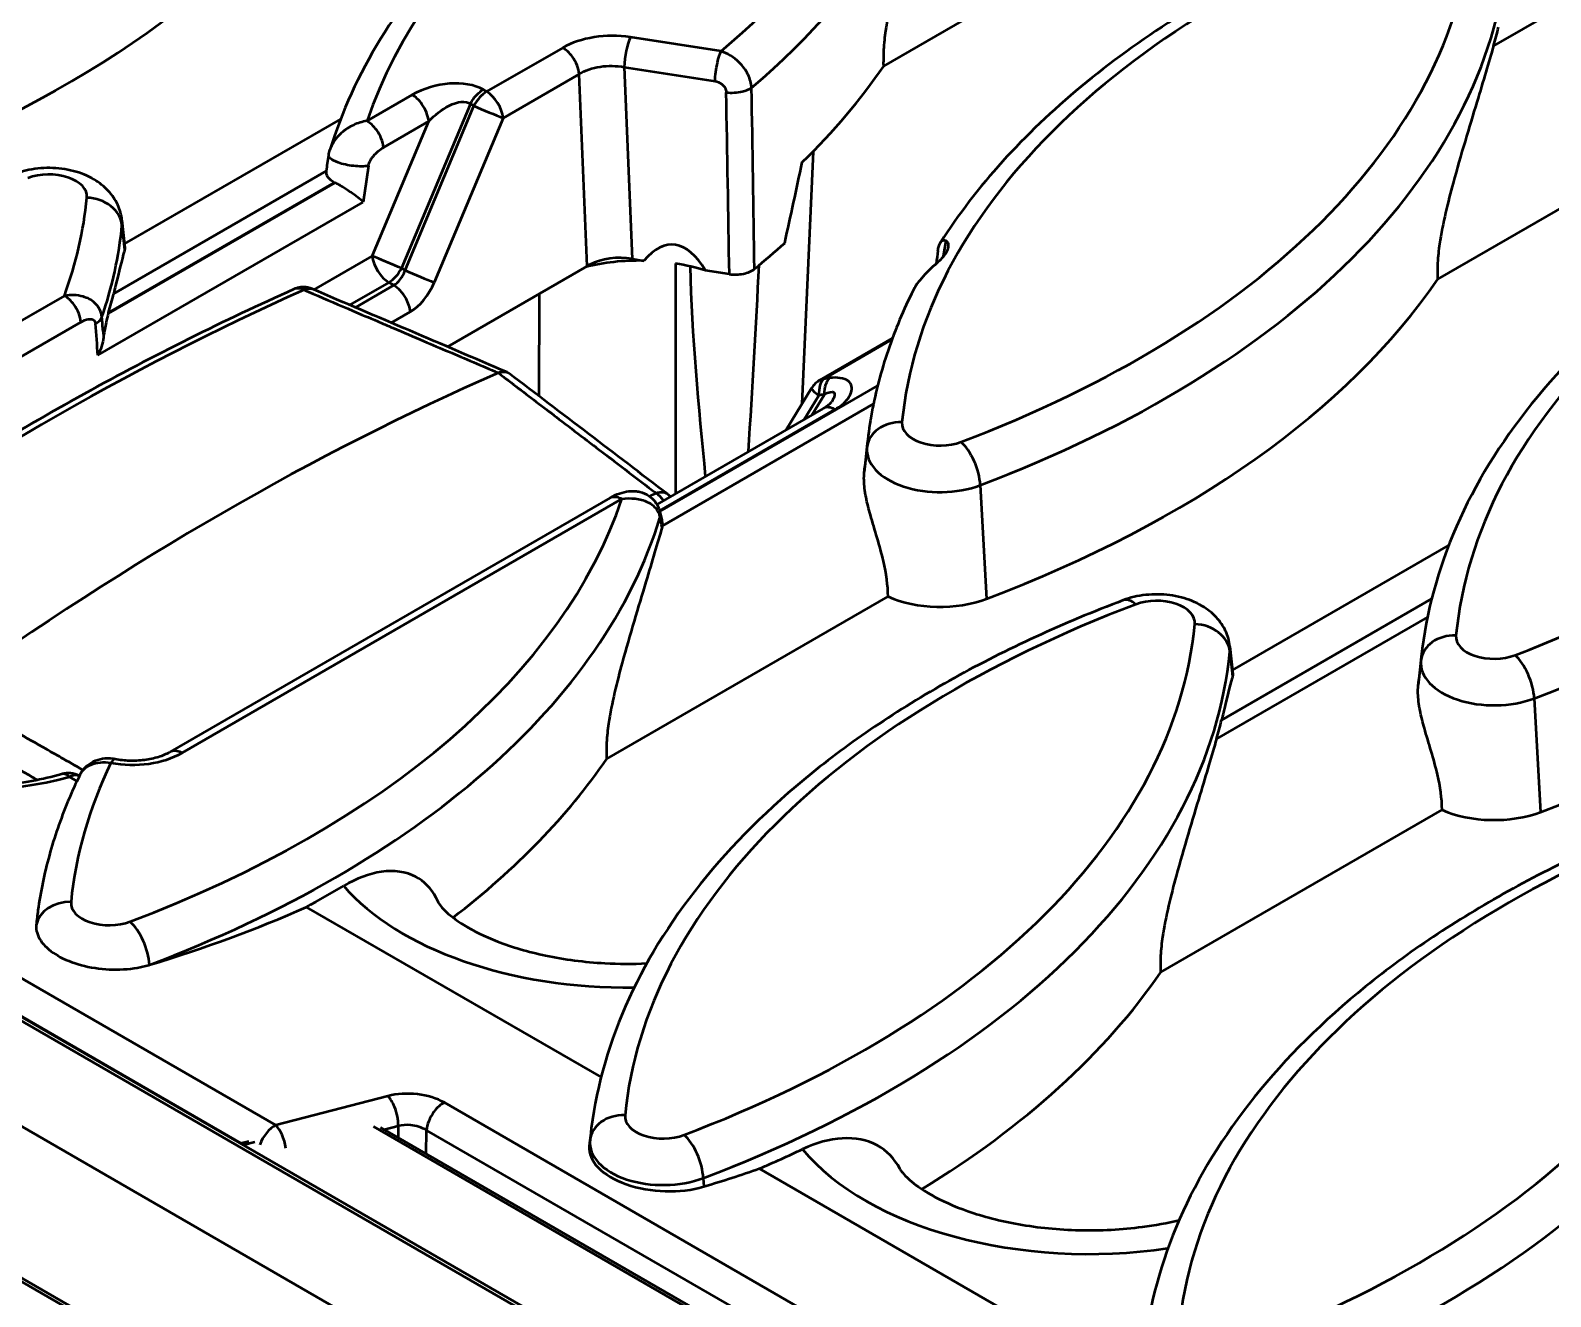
# Model space of a CAD drawing. Header units: millimetres. Extents: x 0 to 2219, y -32 to 1188.
# Drawn here: x 169.07 to 194.95, y 212.36 to 233.91 of the extents above; entities that cross this region are included whole.
import ezdxf

# ---------------------------------------------------------------- set-up
doc = ezdxf.new("R2010")
doc.units = ezdxf.units.MM
doc.header["$LTSCALE"] = 2
doc.layers.add('Sichtbar (ISO)', color=7, linetype='Continuous', lineweight=50)
doc.layers.add('Sichtbar schmal (ISO)', color=7, linetype='Continuous', lineweight=50)

msp = doc.modelspace()

# ---------------------------------------------------------------- linework, layer by layer
at = {"layer": 'Sichtbar (ISO)'}
for p, q in [((193.2583, 203.0704), (51.837, 284.72)), ((50.1813, 283.812), (191.6027, 202.1623)), ((183.5973, 233.3043), (188.386, 236.0691)), ((183.5973, 233.3043), (183.5928, 233.3782)), ((170.6759, 230.279), (174.355, 232.4031)), ((193.0254, 229.6755), (197.8141, 232.4403)), ((174.3649, 232.1633), (174.3649, 232.1634)), ((174.1726, 231.8774), (174.1726, 231.8774)), ((182.3948, 231.8519), (182.206, 227.5541)), ((170.6326, 230.6821), (170.683, 230.213)), ((179.3162, 230.0235), (179.5118, 229.9914)), ((178.5494, 229.9), (176.1717, 228.5273)), ((180.9699, 229.7629), (180.5664, 229.8253)), ((183.7438, 228.6707), (182.5111, 227.959)), ((181.9342, 227.111), (182.3701, 227.8217)), ((182.5691, 227.4776), (179.7369, 225.8424)), ((183.3182, 226.8804), (183.2764, 226.4914)), ((178.9409, 225.9559), (171.4547, 221.6337)), ((179.7866, 225.716), (179.7866, 225.716)), ((189.5321, 223.0212), (193.2112, 225.1454)), ((178.8832, 221.5105), (183.672, 224.2753)), ((189.4888, 223.4243), (189.5392, 222.9552)), ((192.7462, 223.2515), (192.7045, 222.8626)), ((188.3113, 217.8816), (193.1001, 220.6464)), ((173.768, 218.9911), (178.7856, 216.0942)), ((172.6477, 214.9699), (172.7943, 215.0063)), ((183.5208, 210.3389), (175.034, 215.2388)), ((178.6041, 215.0866), (178.5927, 214.9804)), ((181.4797, 214.5388), (191.8225, 208.5673))]:
    msp.add_line(p, q, dxfattribs=at)
for centre, start, end in [((182.7111, 227.6126), 120, 148.47743), ((169.716, 220.8698), 61.42601, 105.65223)]:
    msp.add_arc(centre, 0.4, start, end, dxfattribs=at)
for centre, major_axis, ratio, start_param, end_param in [((155.4905, 241.1959), (20.085, 0), 0.5773503, 5.2921002, 5.9067594), ((174.3467, 235.5712), (19.91, 0), 0.5773503, 6.1148977, 6.1429316), ((181.1033, 233.49), (2.4609, -0.5484), 0.7484418, 0.1926366, 0.2312012), ((164.9186, 237.567), (20.085, 0), 0.5773503, 5.7493531, 5.9067594), ((162.6328, 224.6053), (13.9166, 39.4161), 0.4060655, 4.9981074, 5.0330632), ((174.5471, 231.4752), (-0.4344, 0.0376), 0.5801579, 6.2507653, 6.2564533), ((174.4273, 231.4245), (-0.3167, 0.0704), 0.4847364, 1.0589612, 1.1149533), ((179.4233, 216.8081), (0.5869, 13.4575), 0.1731356, 6.0341036, 6.493111), ((164.9186, 236.5872), (-20.19, 0), 0.5773503, 2.5256048, 2.5711577), ((179.1153, 229.5476), (0.8006, -0.0058), 0.6152836, 1.3216185, 2.2764351), ((191.5243, 252.09), (-16.1566, -115.2159), 0.0340988, 4.9086632, 4.9106218), ((179.4335, 228.5363), (-2.4, 0.0021), 0.6066201, 4.6803099, 5.1033447), ((179.1144, 229.5682), (-0.8005, 0.0035), 0.5823326, 5.4147559, 5.4985406), ((179.4336, 228.603), (-2.4, 0.0001), 0.5777312, 4.2208112, 4.4507906), ((-1703.877, -4312.4861), (1751.4536, 4593.0007), 0.842549, 6.2494276, 6.2502989), ((174.3467, 233.9382), (20.085, 0), 0.5773503, 5.2921002, 5.9067594), ((150.7764, 231.0351), (19.91, 0), 0.5773503, 6.1148977, 6.1429316), ((170.0255, 227.8485), (-0.6181, -2.0831), 0.0029747, 2.2104547, 2.2220557), ((172.3367, 180.7481), (-27.525, -47.6747), 0.5773503, 3.8059083, 4.0480637), ((-2360.6373, -3929.6034), (1825.2454, 4562.3091), 0.7818534, 6.0693751, 6.0702472), ((182.7691, 227.1312), (-0.2, 0.3464), 0.5773503, 6.2774515, 6.2831853), ((183.7747, 230.3093), (20.085, 0), 0.5773503, 5.2921002, 5.9067594), ((179.3973, 225.4737), (0.4345, 0.0373), 0.5716722, 6.063941, 6.1571477), ((184.5573, 224.9346), (-1.445, 0), 0.5773503, 0.9113221, 2.1505075), ((169.6326, 223.7773), (19.91, 0), 0.5773503, 6.1148977, 6.1429316), ((160.2045, 225.7732), (20.085, 0), 0.5773503, 5.6392198, 5.9067594), ((193.9854, 221.3057), (-1.445, 0), 0.5773503, 0.9113221, 2.1505075), ((160.2045, 227.4062), (-19.91, 0), 0.5773503, 2.3202514, 2.3649925), ((160.297, 227.4077), (-19.905, 1.2053), 0.5326124, 2.1763108, 2.3459169), ((170.421, 218.595), (1.2491, -0.0756), 0.5326124, 5.3060877, 5.3179035), ((169.6326, 222.1443), (20.085, 0), 0.5773503, 5.5271259, 5.9067594), ((179.8491, 214.8299), (1.2637, -0.0765), 0.5326124, 3.1225949, 5.3179035), ((198.5468, 213.5078), (19.9761, -1.2096), 0.5326124, 3.1168293, 3.1225949), ((169.6326, 223.7773), (-19.91, 0), 0.5773503, 2.208105, 2.254972), ((169.7252, 223.6427), (-19.9196, 1.2061), 0.5326124, 2.1763108, 2.2338406), ((179.0607, 218.5155), (20.085, 0), 0.5773503, 5.4166138, 5.9067594)]:
    msp.add_ellipse(centre, major_axis=major_axis, ratio=ratio, start_param=start_param, end_param=end_param, dxfattribs=at)
for points, knots in [([(182.9609, 239.6351), (182.0614, 239.2951), (181.208, 238.9118), (179.6151, 238.0673), (178.8756, 237.6061), (177.5298, 236.6149), (176.9235, 236.085), (175.8614, 234.9673), (175.4056, 234.3793), (174.6605, 233.158), (174.3714, 232.5246), (174.1726, 231.8774)], [2.93590568, 2.93590568, 2.93590568, 2.93590568, 3.09901472, 3.09901472, 3.26212377, 3.26212377, 3.42523281, 3.42523281, 3.58834185, 3.58834185, 3.7514509, 3.7514509, 3.7514509, 3.7514509]), ([(184.5473, 237.2747), (184.4678, 237.0054), (184.3714, 236.6801), (184.1352, 235.8942), (183.9902, 235.4222), (183.7761, 234.6339), (183.6789, 234.2483), (183.6134, 233.8013), (183.6006, 233.6888), (183.5911, 233.5102), (183.5905, 233.4416), (183.5928, 233.3782)], [-1.1741314, -1.1741314, -1.1741314, -1.1741314, -0.8282199, -0.8282199, -0.4165788, -0.4165788, -0.1554996, -0.1554996, -0.0777498, -0.0777498, -0.0266802, -0.0266802, -0.0266802, -0.0266802]), ([(192.389, 236.0062), (191.6853, 235.7402), (191.0099, 235.4478), (189.7258, 234.814), (189.1172, 234.4727), (187.9765, 233.7455), (187.4444, 233.3596), (186.4655, 232.548), (186.0187, 232.1223), (185.2185, 231.2363), (184.865, 230.776), (184.5621, 230.3015)], [2.93590568, 2.93590568, 2.93590568, 2.93590568, 3.06350357, 3.06350357, 3.19110146, 3.19110146, 3.31869935, 3.31869935, 3.44629723, 3.44629723, 3.57389512, 3.57389512, 3.57389512, 3.57389512]), ([(193.9754, 233.6458), (193.8959, 233.3765), (193.7995, 233.0512), (193.5632, 232.2653), (193.4182, 231.7933), (193.2042, 231.005), (193.107, 230.6194), (193.0415, 230.1724), (193.0287, 230.0599), (193.0176, 229.8527), (193.0186, 229.7574), (193.0254, 229.6755)], [-1.1741314, -1.1741314, -1.1741314, -1.1741314, -0.8282199, -0.8282199, -0.4165788, -0.4165788, -0.1554996, -0.1554996, -0.0777498, -0.0777498, -0.0059838, -0.0059838, -0.0059838, -0.0059838]), ([(201.8171, 232.3773), (200.7923, 231.9899), (199.8273, 231.5465), (198.049, 230.5597), (197.2356, 230.0165), (195.7884, 228.8446), (195.1545, 228.216), (194.0909, 226.8896), (193.6613, 226.1917), (193.0292, 224.7488), (192.827, 224.0036), (192.7462, 223.2515)], [2.93590568, 2.93590568, 2.93590568, 2.93590568, 3.12174204, 3.12174204, 3.30757839, 3.30757839, 3.49341475, 3.49341475, 3.67925111, 3.67925111, 3.86508746, 3.86508746, 3.86508746, 3.86508746]), ([(170.6326, 230.6821), (170.6227, 230.7749), (170.5966, 230.8641), (170.5186, 231.0327), (170.4645, 231.1096), (170.33, 231.2569), (170.2465, 231.3207), (170.0476, 231.439), (169.9296, 231.4851), (169.6762, 231.5517), (169.54, 231.5688), (169.2683, 231.5714), (169.1329, 231.5571), (168.9392, 231.511), (168.8785, 231.4927), (168.8188, 231.4701)], [0.8473015, 0.8473015, 0.8473015, 0.8473015, 1.0461813, 1.0461813, 1.2705319, 1.2705319, 1.5560441, 1.5560441, 1.9290652, 1.9290652, 2.3395873, 2.3395873, 2.7469542, 2.7469542, 2.9359057, 2.9359057, 2.9359057, 2.9359057]), ([(174.2424, 231.3252), (174.2193, 231.3373), (174.1988, 231.3512), (174.1642, 231.381), (174.15, 231.3969), (174.128, 231.4305), (174.1204, 231.4482), (174.112, 231.4838), (174.1111, 231.5018), (174.1134, 231.5196)], [-0.093172419, -0.093172419, -0.093172419, -0.093172419, -0.069741806, -0.069741806, -0.046689704, -0.046689704, -0.023222207, -0.023222207, -0.000000608, -0.000000608, -0.000000608, -0.000000608]), ([(174.74, 230.9884), (174.7397, 230.9887), (174.7393, 230.9891), (174.7132, 231.0144), (174.682, 231.0411), (174.6108, 231.097), (174.5701, 231.1267), (174.4772, 231.1908), (174.4298, 231.2215), (174.3651, 231.2602), (174.3432, 231.2727), (174.2995, 231.2965), (174.2778, 231.3077), (174.2572, 231.3177)], [-0.14273154, -0.14273154, -0.14273154, -0.14273154, -0.1422764, -0.1422764, -0.11013027, -0.11013027, -0.07705636, -0.07705636, -0.0392693, -0.0392693, -0.02003724, -0.02003724, -0.000015, -0.000015, -0.000015, -0.000015]), ([(184.6606, 230.328), (184.6675, 230.3241), (184.6735, 230.3187), (184.6911, 230.2953), (184.6973, 230.2713), (184.6949, 230.2158), (184.6865, 230.1847), (184.6688, 230.1478), (184.6665, 230.1432), (184.6629, 230.1366), (184.6618, 230.1345), (184.6597, 230.1308), (184.6588, 230.1293), (184.6571, 230.1262), (184.6562, 230.1248), (184.6542, 230.1213), (184.6529, 230.1193), (184.6486, 230.1121), (184.6453, 230.107), (184.608, 230.0518), (184.5604, 230.0026), (184.4907, 229.9397), (184.4754, 229.9263), (184.4599, 229.9129)], [-0.38455835, -0.38455835, -0.38455835, -0.38455835, -0.36670988, -0.36670988, -0.32306608, -0.32306608, -0.28017003, -0.28017003, -0.27418711, -0.27418711, -0.27149793, -0.27149793, -0.26950268, -0.26950268, -0.26765414, -0.26765414, -0.26513605, -0.26513605, -0.25884687, -0.25884687, -0.1977982, -0.1977982, -0.18122319, -0.18122319, -0.18122319, -0.18122319]), ([(184.5202, 230.1613), (184.522, 230.1742), (184.524, 230.1866), (184.5305, 230.2209), (184.5371, 230.2455), (184.5591, 230.305), (184.5823, 230.3303), (184.6207, 230.3431), (184.6408, 230.3385), (184.6606, 230.328)], [0.01242408, 0.01242408, 0.01242408, 0.01242408, 0.0229879, 0.0229879, 0.04615819, 0.04615819, 0.1028572, 0.1028572, 0.15083813, 0.15083813, 0.15083813, 0.15083813]), ([(170.6782, 230.174), (170.6758, 230.1659), (170.6733, 230.1576), (170.6319, 230.0121), (170.5815, 229.8001), (170.5141, 229.5231), (170.5027, 229.4765), (170.4909, 229.4281)], [0.70958265, 0.70958265, 0.70958265, 0.70958265, 0.73010989, 0.73010989, 1.0546565, 1.0546565, 1.11670002, 1.11670002, 1.11670002, 1.11670002]), ([(180.9699, 229.7629), (181.0088, 229.7569), (181.0494, 229.7544), (181.13, 229.7564), (181.17, 229.7609), (181.2458, 229.7768), (181.2816, 229.7881), (181.3458, 229.8164), (181.3743, 229.8334), (181.3977, 229.8524)], [0, 0, 0, 0, 0.03026123, 0.03026123, 0.06049622, 0.06049622, 0.09075025, 0.09075025, 0.12108602, 0.12108602, 0.12108602, 0.12108602]), ([(184.4599, 229.9129), (184.3768, 229.8411), (184.2815, 229.7479), (184.1827, 229.6232), (184.1528, 229.5812), (184.1212, 229.5288), (184.1112, 229.5108), (184.1023, 229.493)], [1.37154015, 1.37154015, 1.37154015, 1.37154015, 1.45905871, 1.45905871, 1.49123561, 1.49123561, 1.50539754, 1.50539754, 1.50539754, 1.50539754]), ([(173.5598, 229.507), (172.9656, 229.2421), (172.3699, 228.9605), (171.1771, 228.3648), (170.5799, 228.0505), (169.3853, 227.39), (168.7879, 227.0437), (167.594, 226.3199), (166.9976, 225.9423), (165.8155, 225.1624), (165.2298, 224.7605), (164.6458, 224.3442)], [1.4572612, 1.4572612, 1.4572612, 1.4572612, 1.50345979, 1.50345979, 1.54965838, 1.54965838, 1.59585697, 1.59585697, 1.64205556, 1.64205556, 1.6875878, 1.6875878, 1.6875878, 1.6875878]), ([(173.8714, 229.5099), (173.8467, 229.5204), (173.8213, 229.5282), (173.7719, 229.5382), (173.7479, 229.5406), (173.7025, 229.5413), (173.6811, 229.5396), (173.6412, 229.5336), (173.6229, 229.5293), (173.5892, 229.5191), (173.5739, 229.5132), (173.5598, 229.507)], [0.0077111038, 0.0077111038, 0.0077111038, 0.0077111038, 0.0083111588, 0.0083111588, 0.0089112137, 0.0089112137, 0.0095112687, 0.0095112687, 0.0101113237, 0.0101113237, 0.0107113787, 0.0107113787, 0.0107113787, 0.0107113787]), ([(184.1021, 229.493), (184.0176, 229.3244), (183.9393, 229.1544), (183.7955, 228.8118), (183.7299, 228.6393), (183.6119, 228.292), (183.5594, 228.1174), (183.4676, 227.7663), (183.4283, 227.5899), (183.3631, 227.236), (183.3373, 227.0584), (183.3182, 226.8804)], [3.6452203, 3.6452203, 3.6452203, 3.6452203, 3.68919373, 3.68919373, 3.73316716, 3.73316716, 3.7771406, 3.7771406, 3.82111403, 3.82111403, 3.86508746, 3.86508746, 3.86508746, 3.86508746]), ([(170.3995, 229.0904), (170.3868, 229.0473), (170.3736, 228.9962), (170.3457, 228.8681), (170.3313, 228.7881), (170.32, 228.6977), (170.3192, 228.6914), (170.3185, 228.685)], [0.22233415, 0.22233415, 0.22233415, 0.22233415, 0.27696814, 0.27696814, 0.34524575, 0.34524575, 0.35028519, 0.35028519, 0.35028519, 0.35028519]), ([(170.3185, 228.685), (170.3126, 228.634), (170.3007, 228.582), (170.2686, 228.4807), (170.2482, 228.4305), (170.2242, 228.3818), (170.224, 228.3813), (170.2237, 228.3809)], [-0.08127597, -0.08127597, -0.08127597, -0.08127597, -0.040466491, -0.040466491, 0, 0, 0.000365583, 0.000365583, 0.000365583, 0.000365583]), ([(177.0385, 228.0817), (177.0753, 228.0978), (177.1109, 228.105), (177.1719, 228.1006), (177.1974, 228.0913), (177.2189, 228.075)], [0, 0, 0, 0, 0.039333136, 0.039333136, 0.074152386, 0.074152386, 0.074152386, 0.074152386]), ([(182.5764, 227.4815), (182.6242, 227.5096), (182.6626, 227.539), (182.6933, 227.5688), (182.6995, 227.5755), (182.7083, 227.5861), (182.7106, 227.5897), (182.7109, 227.5901)], [0.00247157, 0.00247157, 0.00247157, 0.00247157, 0.06277527, 0.06277527, 0.0827038, 0.0827038, 0.10333016, 0.10333016, 0.10333016, 0.10333016]), ([(183.672, 224.2753), (183.6687, 224.4634), (183.6411, 224.6676), (183.5327, 225.1394), (183.4417, 225.41), (183.343, 225.7601), (183.316, 225.8643), (183.2762, 226.0668), (183.264, 226.1653), (183.2602, 226.2999), (183.2618, 226.3473), (183.2662, 226.3938)], [0.04336489, 0.04336489, 0.04336489, 0.04336489, 0.19996601, 0.19996601, 0.39993202, 0.39993202, 0.47560066, 0.47560066, 0.55126929, 0.55126929, 0.59299387, 0.59299387, 0.59299387, 0.59299387]), ([(183.2662, 226.3938), (183.2686, 226.4175), (183.2711, 226.4411), (183.2745, 226.4735), (183.2754, 226.4825), (183.2764, 226.4914)], [0.709582647, 0.709582647, 0.709582647, 0.709582647, 0.73010989, 0.73010989, 0.738013886, 0.738013886, 0.738013886, 0.738013886]), ([(178.9439, 225.9576), (178.995, 225.9869), (179.0478, 226.0115), (179.1517, 226.0483), (179.2055, 226.0617), (179.2963, 226.0715), (179.3341, 226.0724), (179.3969, 226.0668), (179.4215, 226.0628), (179.4992, 226.0443), (179.5529, 226.0212), (179.6367, 225.9642), (179.6709, 225.9329), (179.7301, 225.8588), (179.7546, 225.8148), (179.7774, 225.7514), (179.7825, 225.7338), (179.7866, 225.716)], [0.00092036, 0.00092036, 0.00092036, 0.00092036, 0.04941436, 0.04941436, 0.09426446, 0.09426446, 0.12464877, 0.12464877, 0.14443877, 0.14443877, 0.18758969, 0.18758969, 0.22230751, 0.22230751, 0.25974896, 0.25974896, 0.27360378, 0.27360378, 0.27360378, 0.27360378]), ([(179.826, 225.4561), (179.7479, 225.1917), (179.6541, 224.8754), (179.4211, 224.1004), (179.2761, 223.6284), (179.0621, 222.84), (178.9649, 222.4544), (178.8994, 222.0075), (178.8866, 221.8949), (178.8755, 221.6877), (178.8764, 221.5924), (178.8832, 221.5105)], [-1.1636059, -1.1636059, -1.1636059, -1.1636059, -0.8282199, -0.8282199, -0.4165788, -0.4165788, -0.1554996, -0.1554996, -0.0777498, -0.0777498, -0.0059838, -0.0059838, -0.0059838, -0.0059838]), ([(189.4888, 223.4243), (189.4788, 223.5172), (189.4527, 223.6064), (189.3748, 223.775), (189.3207, 223.8519), (189.1862, 223.9992), (189.1027, 224.063), (188.9037, 224.1813), (188.7857, 224.2273), (188.5324, 224.2939), (188.3962, 224.3111), (188.1245, 224.3137), (187.9891, 224.2993), (187.7954, 224.2533), (187.7347, 224.235), (187.6749, 224.2124)], [0.8473015, 0.8473015, 0.8473015, 0.8473015, 1.0461813, 1.0461813, 1.2705319, 1.2705319, 1.5560441, 1.5560441, 1.9290652, 1.9290652, 2.3395873, 2.3395873, 2.7469542, 2.7469542, 2.9359057, 2.9359057, 2.9359057, 2.9359057]), ([(187.6749, 224.2124), (186.6501, 223.825), (185.6852, 223.3815), (183.9069, 222.3948), (183.0935, 221.8515), (181.6463, 220.6797), (181.0124, 220.051), (179.9488, 218.7246), (179.5192, 218.0267), (178.887, 216.5838), (178.6849, 215.8386), (178.6041, 215.0866)], [2.93590568, 2.93590568, 2.93590568, 2.93590568, 3.12174204, 3.12174204, 3.30757839, 3.30757839, 3.49341475, 3.49341475, 3.67925111, 3.67925111, 3.86508746, 3.86508746, 3.86508746, 3.86508746]), ([(189.5343, 222.9162), (189.5319, 222.9082), (189.5295, 222.8998), (189.4881, 222.7544), (189.4377, 222.5424), (189.3703, 222.2653), (189.3589, 222.2188), (189.3471, 222.1704)], [0.70958265, 0.70958265, 0.70958265, 0.70958265, 0.73010989, 0.73010989, 1.0546565, 1.0546565, 1.11670002, 1.11670002, 1.11670002, 1.11670002]), ([(193.1001, 220.6464), (193.0967, 220.8345), (193.0692, 221.0387), (192.9608, 221.5105), (192.8698, 221.7811), (192.7711, 222.1312), (192.7441, 222.2354), (192.7043, 222.438), (192.6921, 222.5364), (192.6883, 222.671), (192.6899, 222.7184), (192.6943, 222.7649)], [0.04336489, 0.04336489, 0.04336489, 0.04336489, 0.19996601, 0.19996601, 0.39993202, 0.39993202, 0.47560066, 0.47560066, 0.55126929, 0.55126929, 0.59299387, 0.59299387, 0.59299387, 0.59299387]), ([(192.6943, 222.7649), (192.6967, 222.7887), (192.6992, 222.8122), (192.7026, 222.8446), (192.7035, 222.8536), (192.7045, 222.8626)], [0.709582647, 0.709582647, 0.709582647, 0.709582647, 0.73010989, 0.73010989, 0.738013886, 0.738013886, 0.738013886, 0.738013886]), ([(164.2121, 222.5906), (164.2874, 222.4213), (164.4302, 222.2336), (164.826, 221.8913), (165.0741, 221.732), (165.6376, 221.4632), (165.9559, 221.3484), (166.6455, 221.1681), (167.0284, 221.1036), (167.7924, 221.04), (168.1835, 221.0392), (168.9262, 221.101), (169.2868, 221.165), (169.6087, 221.2551)], [0, 0, 0, 0, 0.3074824, 0.3074824, 0.5911775, 0.5911775, 0.8653002, 0.8653002, 1.1532303, 1.1532303, 1.4406661, 1.4406661, 1.7286621, 1.7286621, 1.7286621, 1.7286621]), ([(189.2613, 221.852), (189.1818, 221.5827), (189.0855, 221.2574), (188.8492, 220.4715), (188.7042, 219.9995), (188.4902, 219.2112), (188.393, 218.8256), (188.3274, 218.3786), (188.3147, 218.2661), (188.3036, 218.0588), (188.3045, 217.9635), (188.3113, 217.8816)], [-1.1741314, -1.1741314, -1.1741314, -1.1741314, -0.8282199, -0.8282199, -0.4165788, -0.4165788, -0.1554996, -0.1554996, -0.0777498, -0.0777498, -0.0059838, -0.0059838, -0.0059838, -0.0059838]), ([(169.9337, 221.2714), (169.9547, 221.3075), (169.9805, 221.3412), (170.0481, 221.4091), (170.0931, 221.4415), (170.1918, 221.4913), (170.2469, 221.5084), (170.3614, 221.526), (170.4222, 221.5258), (170.4943, 221.5162), (170.507, 221.5141), (170.519, 221.5119)], [0.00900111, 0.00900111, 0.00900111, 0.00900111, 0.04105696, 0.04105696, 0.08263051, 0.08263051, 0.12585419, 0.12585419, 0.17156913, 0.17156913, 0.18106108, 0.18106108, 0.18106108, 0.18106108]), ([(170.519, 221.5119), (170.5957, 221.4974), (170.6781, 221.4887), (170.8454, 221.4835), (170.9324, 221.4874), (171.1006, 221.5084), (171.1836, 221.5263), (171.3275, 221.5712), (171.3914, 221.5984), (171.4471, 221.6291), (171.4516, 221.6316), (171.4559, 221.6341)], [0, 0, 0, 0, 0.06170895, 0.06170895, 0.12569307, 0.12569307, 0.19186612, 0.19186612, 0.25499355, 0.25499355, 0.26058676, 0.26058676, 0.26058676, 0.26058676]), ([(169.9175, 221.2421), (169.8447, 221.0928), (169.7768, 220.9423), (169.6509, 220.6394), (169.593, 220.487), (169.4872, 220.1805), (169.4394, 220.0265), (169.3541, 219.7169), (169.3166, 219.5614), (169.2521, 219.2494), (169.225, 219.0929), (169.2032, 218.936)], [3.65268332, 3.65268332, 3.65268332, 3.65268332, 3.69152751, 3.69152751, 3.7303717, 3.7303717, 3.76921589, 3.76921589, 3.80806008, 3.80806008, 3.84690427, 3.84690427, 3.84690427, 3.84690427]), ([(197.103, 220.5835), (196.0782, 220.1961), (195.1133, 219.7526), (193.335, 218.7659), (192.5216, 218.2227), (191.0744, 217.0508), (190.4404, 216.4221), (189.3769, 215.0958), (188.9473, 214.3979), (188.3151, 212.9549), (188.1129, 212.2098), (188.0322, 211.4577)], [2.93590568, 2.93590568, 2.93590568, 2.93590568, 3.12174204, 3.12174204, 3.30757839, 3.30757839, 3.49341475, 3.49341475, 3.67925111, 3.67925111, 3.86508746, 3.86508746, 3.86508746, 3.86508746]), ([(176.0237, 219.0574), (176.0109, 219.0886), (175.9971, 219.1185), (175.896, 219.3123), (175.7761, 219.43), (175.4661, 219.5936), (175.2649, 219.6209), (174.8439, 219.5598), (174.6267, 219.4793), (174.4063, 219.3498)], [-1.61992431, -1.61992431, -1.61992431, -1.61992431, -1.58355425, -1.58355425, -1.37393861, -1.37393861, -1.12094904, -1.12094904, -0.88566266, -0.88566266, -0.88566266, -0.88566266]), ([(176.0232, 219.0583), (176.0232, 219.0583), (176.0479, 219.0098), (176.197, 218.8629), (176.3062, 218.7741), (176.6075, 218.5886), (176.8003, 218.4918), (177.2662, 218.3113), (177.5435, 218.2288), (178.1603, 218.0992), (178.5024, 218.0542), (179.0878, 218.0226), (179.3275, 218.0217), (179.5644, 218.0327)], [4.1990628, 4.1990628, 4.1990628, 4.1990628, 4.4571108, 4.4571108, 4.6800876, 4.6800876, 4.9066741, 4.9066741, 5.1486497, 5.1486497, 5.404459, 5.404459, 5.5778861, 5.5778861, 5.5778861, 5.5778861]), ([(169.1744, 218.6831), (169.1734, 218.6707), (169.1728, 218.6584), (169.1743, 218.5646), (169.2114, 218.4669), (169.33, 218.3111), (169.4323, 218.2254), (169.6486, 218.1005), (169.8008, 218.0392), (170.083, 217.9637), (170.2629, 217.9361), (170.5695, 217.9215), (170.7505, 217.932), (170.9564, 217.9677), (171.0223, 217.9833), (171.0864, 218.0012)], [0.67723232, 0.67723232, 0.67723232, 0.67723232, 0.69410003, 0.69410003, 0.80903074, 0.80903074, 0.9237132, 0.9237132, 1.03839565, 1.03839565, 1.15332636, 1.15332636, 1.26867748, 1.26867748, 1.32035344, 1.32035344, 1.32035344, 1.32035344]), ([(183.8802, 214.5217), (183.8774, 214.5272), (183.8745, 214.5327), (183.7779, 214.7135), (183.6471, 214.845), (183.3161, 215.0267), (183.1116, 215.067), (182.6755, 215.0403), (182.4474, 214.9781), (182.2164, 214.8694)], [-1.55262902, -1.55262902, -1.55262902, -1.55262902, -1.54604147, -1.54604147, -1.33393879, -1.33393879, -1.10053364, -1.10053364, -0.87718803, -0.87718803, -0.87718803, -0.87718803]), ([(183.8802, 214.5217), (183.8834, 214.5154), (183.9223, 214.4479), (184.1186, 214.2738), (184.2443, 214.1818), (184.5782, 213.994), (184.7888, 213.8982), (185.2881, 213.7242), (185.5811, 213.6476), (186.2228, 213.5339), (186.5736, 213.499), (187.2888, 213.4825), (187.6532, 213.5021), (188.2168, 213.5761), (188.4263, 213.6144), (188.6245, 213.6612)], [4.2149756, 4.2149756, 4.2149756, 4.2149756, 4.5040343, 4.5040343, 4.7254094, 4.7254094, 4.9548259, 4.9548259, 5.1999936, 5.1999936, 5.4579027, 5.4579027, 5.7213454, 5.7213454, 5.8853839, 5.8853839, 5.8853839, 5.8853839])]:
    msp.add_open_spline(points, degree=3, knots=knots, dxfattribs=at)
for points in [[(174.1517, 231.7853), (174.1563, 231.8164), (174.1633, 231.8472), (174.1726, 231.8774)], [(174.1136, 231.521), (174.1263, 231.6091), (174.139, 231.6972), (174.1517, 231.7853)], [(170.683, 230.213), (170.6841, 230.2024), (170.6825, 230.1891), (170.6782, 230.174)], [(182.7117, 227.5915), (182.7114, 227.591), (182.7111, 227.5906), (182.7109, 227.5901)], [(178.9409, 225.9558), (178.9409, 225.9559), (178.941, 225.9559), (178.941, 225.9559)], [(179.9221, 226.0161), (179.9385, 226.0036), (179.9537, 225.9899), (179.9674, 225.9755)], [(179.7866, 225.716), (179.8007, 225.6546), (179.8147, 225.593), (179.8286, 225.5314)], [(179.8286, 225.5314), (179.8325, 225.5142), (179.8333, 225.4968), (179.831, 225.4795)], [(189.5392, 222.9552), (189.5403, 222.9446), (189.5386, 222.9314), (189.5343, 222.9162)], [(169.2034, 218.936), (169.1918, 218.852), (169.1821, 218.7677), (169.1744, 218.6831)]]:
    msp.add_open_spline(points, degree=3, dxfattribs=at)
at = {"layer": 'Sichtbar schmal (ISO)'}
for p, q in [((51.737, 284.7101), (193.1583, 203.0605)), ((49.6156, 281.4993), (191.037, 199.8496)), ((191.0443, 199.9054), (49.6229, 281.5551)), ((129.5068, 239.8855), (172.6576, 214.9724)), ((197.5651, 235.7184), (193.9754, 233.6458)), ((180.8289, 233.5558), (179.2852, 233.7946)), ((178.1347, 233.6166), (176.8393, 232.8687)), ((177.12, 232.4198), (178.4155, 233.1677)), ((178.5494, 229.9), (178.4155, 233.1677)), ((179.1825, 233.2864), (180.7261, 233.0476)), ((179.1825, 233.2864), (179.3162, 230.0235)), ((176.8393, 232.8687), (176.779, 232.9035)), ((175.5731, 232.8138), (174.8035, 232.3695)), ((176.5624, 232.6617), (175.3902, 229.8634)), ((175.4504, 229.8286), (176.6226, 232.6269)), ((176.5624, 232.6617), (176.6226, 232.6269)), ((174.8928, 230.0705), (175.8539, 232.3649)), ((175.0842, 231.9206), (175.8539, 232.3649)), ((177.12, 232.4198), (175.9478, 229.6215)), ((174.2572, 231.3177), (170.3995, 229.0904)), ((174.2424, 231.3252), (170.4051, 229.1097)), ((170.4909, 229.4281), (174.1134, 231.5196)), ((170.2237, 228.3809), (174.74, 230.9884)), ((170.633, 230.5971), (170.6782, 230.174)), ((184.6156, 230.0664), (184.6606, 230.328)), ((173.9004, 229.4975), (174.8928, 230.0705)), ((175.3902, 229.8634), (175.4504, 229.8286)), ((180.0543, 229.9423), (180.0509, 226.0237)), ((175.1735, 229.6216), (174.5088, 229.2378)), ((174.6066, 229.1961), (175.2586, 229.5725)), ((175.2586, 229.5725), (175.1735, 229.6216)), ((169.6537, 229.3962), (163.9145, 226.0827)), ((177.7354, 227.6819), (177.7369, 229.431)), ((175.5393, 229.1236), (175.2148, 228.9363)), ((164.1953, 225.6338), (169.9344, 228.9473)), ((170.3104, 228.7888), (170.3185, 228.685)), ((182.5741, 227.9774), (183.7354, 228.6479)), ((179.7852, 225.722), (183.4933, 227.8629)), ((182.4944, 227.6974), (182.2447, 227.2903)), ((182.371, 227.3632), (182.5867, 227.7148)), ((179.7816, 225.7358), (182.7666, 227.4592)), ((183.423, 227.5534), (179.831, 225.4795)), ((183.3114, 226.814), (183.2662, 226.3938)), ((185.2409, 226.1708), (185.3488, 224.2367)), ((171.6547, 221.6139), (179.1409, 225.9361)), ((189.3471, 222.1704), (192.9214, 224.234)), ((192.8511, 223.9245), (189.2613, 221.852)), ((189.4892, 223.3394), (189.5343, 222.9162)), ((192.7395, 223.1851), (192.6943, 222.7649)), ((194.669, 222.542), (194.7769, 220.6078)), ((173.251, 215.2768), (161.8647, 221.8507)), ((169.7372, 221.2077), (169.8656, 221.1336)), ((171.0988, 218.0059), (171.0988, 218.0049)), ((175.1578, 215.7735), (173.251, 215.2768)), ((185.6346, 210.1679), (176.1192, 215.6616)), ((175.0968, 215.2026), (175.3359, 215.2648)), ((175.3359, 215.2648), (175.3326, 215.0664)), ((174.9115, 215.2555), (183.4332, 210.3355)), ((175.8097, 214.791), (175.8162, 215.1895)), ((175.8162, 215.1895), (185.3316, 209.6958)), ((178.5973, 215.0202), (178.5865, 214.9192)), ((172.6954, 214.9424), (172.895, 214.992)), ((180.5269, 214.377), (180.5349, 214.233))]:
    msp.add_line(p, q, dxfattribs=at)
for centre, major_axis, ratio, start_param, end_param in [((155.4905, 243.0349), (19.8879, 0), 0.5773503, 5.2921002, 6.2270729), ((193.7399, 230.2461), (-19.2902, 0), 0.5773503, 5.2921002, 6.0913587), ((164.9186, 239.8532), (19.2902, 0), 0.5773503, 5.6822147, 6.2270729), ((164.9186, 239.406), (19.8879, 0), 0.5773503, 5.6846007, 6.2270729), ((203.168, 226.6173), (-19.2902, 0), 0.5773503, 5.2921002, 6.2270729), ((174.3467, 236.2244), (19.2902, 0), 0.5773503, 5.2921002, 6.2270729), ((174.3467, 235.7772), (19.8879, 0), 0.5773503, 5.2921002, 6.2270729), ((178.9823, 233.1188), (-1.2008, 0.0053), 0.5823326, 4.4599393, 5.4985406), ((179.2852, 233.468), (0.0612, 0.3953), 0.2113249, 0.6319143, 2.0805376), ((176.0852, 232.4514), (-0.888, -0.2161), 0.5801009, 3.6875463, 5.1799261), ((176.8393, 232.5421), (0.2, 0.3464), 0.5773503, 0.7853982, 1.6580628), ((176.8393, 232.5421), (0.2, -0.3464), 0.5773503, 0.9075712, 2.3561945), ((-1674.8892, 436.37), (1671.4979, -945.764), 0.8531578, 0.4645662, 0.4663867), ((-1642.0485, 462.5364), (-1603.9257, 1025.3319), 0.8463223, 3.651295, 3.6531247), ((176.8393, 232.5421), (0.3689, -0.1545), 0.0167836, 4.0917451, 5.5841249), ((212.5961, 222.9884), (-19.2902, 0), 0.5773503, 5.2921002, 6.2270729), ((183.7747, 232.5955), (19.2902, 0), 0.5773503, 5.2921002, 6.2270729), ((256.9463, 245.9237), (46.9105, 107.6988), 0.6434081, 1.972404, 1.9779687), ((169.3871, 231.0847), (0.6502, 0), 0.5773503, 6.2270729, 8.4336928), ((183.7747, 232.1483), (19.8879, 0), 0.5773503, 5.2921002, 6.2270729), ((150.7764, 231.6883), (19.2902, 0), 0.5773503, 6.0759022, 6.2270729), ((170.0363, 230.5738), (0.5972, -0.0581), 0.8152115, 0.1664141, 1.6499439), ((150.7764, 231.2411), (19.8879, 0), 0.5773503, 6.0893274, 6.2270729), ((169.3871, 230.6375), (1.2479, 0), 0.5773503, 6.2270729, 6.3450887), ((175.1735, 229.9482), (-0.3689, 0.1545), 0.0167836, 4.0917451, 5.5841249), ((175.1735, 229.9482), (0.2, -0.3464), 0.5773503, 4.0491639, 5.4977871), ((175.1735, 229.9482), (0.2, 0.3464), 0.5773503, 3.9269908, 4.7996554), ((175.6671, 229.7437), (-0.3689, 0.1545), 0.0167835, 0.9501524, 2.4425323), ((169.3387, 182.479), (27.4139, 47.4823), 0.5773503, 0.671863, 0.902856), ((173.7145, 229.1599), (-0.1547, 0.3471), 0.639042, 5.6137379, 6.2831853), ((175.4699, 229.8169), (-0.3149, -0.7392), 0.6427035, 0.7074571, 1.5801216), ((162.4654, 249.3609), (8.7581, -95.1803), 0.063594, 1.3470915, 1.3496756), ((-795.399, -296.7364), (-543.7826, -1248.4366), 0.6434081, 2.2610325, 2.2614896), ((182.7111, 227.6126), (-0.2, 0.3464), 0.5773503, 6.0033484, 6.2831853), ((182.3931, 225.4314), (0.8536, 2.5102), 0.6703894, 0.316443, 0.3733675), ((182.7111, 227.6126), (-0.341, 0.2091), 0.1249157, 0, 0.9610807), ((182.1764, 225.5162), (1.0005, 2.1216), 0.6252357, 0.3966921, 0.4536166), ((182.7691, 227.1312), (-0.2, 0.3464), 0.5773503, 5.5066742, 6.2774515), ((183.9081, 226.752), (-0.5972, 0.0581), 0.8152115, 4.7915366, 6.2750665), ((184.5573, 227.2208), (-0.6502, 0), 0.5773503, 6.2270729, 8.4336928), ((184.9135, 226.4168), (0.2122, -0.5612), 0.4472624, 0.9563656, 2.4398955), ((184.5573, 226.7736), (-1.2479, 0), 0.5773503, 6.2270729, 8.4336928), ((203.168, 226.1701), (-19.8879, 0), 0.5773503, 6.221282, 6.2270729), ((160.2045, 228.0594), (19.2902, 0), 0.5773503, 5.2921002, 6.0913587), ((175.3346, 179.0151), (-27.4151, -47.4844), 0.5773503, 3.8198464, 3.819848), ((175.3348, 179.0172), (-27.4139, -47.4823), 0.5773503, 3.8134557, 3.8164276), ((179.6825, 225.7142), (-0.1547, 0.3471), 0.639042, 5.0022854, 5.5090182), ((160.2045, 227.6122), (19.8879, 0), 0.5773503, 5.2921002, 6.1083528), ((100.6269, 154.2797), (-66.2677, -92.2968), 0.498928, 2.727256, 2.7296141), ((198.4539, 214.8234), (-19.2902, 0), 0.5773503, 5.2921002, 6.2270729), ((187.8871, 223.6511), (-0.2122, 0.5612), 0.4472624, 5.5814881, 6.2831853), ((188.2433, 223.827), (0.6502, 0), 0.5773503, 6.2270729, 8.4336928), ((169.6326, 224.4305), (19.2902, 0), 0.5773503, 5.2921002, 6.2270729), ((188.8924, 223.316), (0.5972, -0.0581), 0.8152115, 0.1664141, 1.6499439), ((193.3362, 223.1231), (-0.5972, 0.0581), 0.8152115, 4.7915366, 6.2750665), ((193.9854, 223.5919), (-0.6502, 0), 0.5773503, 6.2270729, 8.4336928), ((169.6326, 223.9833), (19.8879, 0), 0.5773503, 5.2921002, 6.2270729), ((188.2433, 223.3798), (1.2479, 0), 0.5773503, 6.2270729, 6.3450887), ((194.3416, 222.788), (0.2122, -0.5612), 0.4472624, 0.9563656, 2.4398955), ((193.9854, 223.1447), (-1.2479, 0), 0.5773503, 6.2270729, 8.4336928), ((212.5961, 222.5412), (-19.8879, 0), 0.5773503, 6.221282, 6.2270729), ((167.6967, 223.0957), (3.9375, -0.2384), 0.5326131, 3.4921541, 5.2890509), ((170.8125, 222.1148), (1.2, 0), 0.5859898, 4.4013941, 5.4903608), ((169.716, 220.8698), (0.2, 0.3464), 0.5773503, 0.0430391, 0.7104707), ((189.0258, 218.4523), (-19.2902, 0), 0.5773503, 6.0110939, 6.2270729), ((207.882, 211.1945), (-19.2902, 0), 0.5773503, 5.2921002, 6.2270729), ((179.0607, 220.8016), (19.2902, 0), 0.5773503, 5.2921002, 6.2270729), ((179.0607, 220.3544), (19.8879, 0), 0.5773503, 5.2921002, 6.2270729), ((179.2349, 220.7338), (5.3909, 0), 0.5773503, 3.6023857, 4.733712), ((169.766, 218.587), (-0.5972, 0.0581), 0.8152115, 4.7915366, 6.204613), ((170.4152, 219.0558), (-0.6502, 0), 0.5773503, 6.2270729, 8.4336928), ((170.7713, 218.2519), (-0.2122, 0.5612), 0.4472624, 4.0979583, 5.5814881), ((170.4152, 218.6086), (1.2479, 0), 0.5773503, 5.2802679, 5.2921002), ((175.5555, 215.3845), (-0.799, 0.0514), 0.5328669, 3.9641415, 5.2673052), ((173.2298, 214.9389), (-0.2, -0.3464), 0.5773503, 3.8520634, 5.0208444), ((173.2298, 214.9389), (0.1008, -0.3871), 0.4443912, 1.3272035, 2.5050339), ((179.1941, 214.9581), (-0.5972, 0.0581), 0.8152115, 4.7915366, 6.2750665), ((179.8433, 215.427), (-0.6502, 0), 0.5773503, 6.2270729, 8.4336928), ((179.8433, 214.9798), (-1.2479, 0), 0.5773503, 6.2270729, 8.4336928), ((198.4539, 214.3762), (-19.8879, 0), 0.5773503, 6.221282, 6.2270729), ((180.1994, 214.623), (-0.2122, 0.5612), 0.4472624, 4.0979583, 5.5814881), ((187.0917, 216.1977), (5.3909, 0), 0.5773503, 3.5825228, 4.9640693)]:
    msp.add_ellipse(centre, major_axis=major_axis, ratio=ratio, start_param=start_param, end_param=end_param, dxfattribs=at)
for points, knots in [([(178.4155, 233.1677), (178.406, 233.2627), (178.3626, 233.3716), (178.2993, 233.4606), (178.2519, 233.5273), (178.1933, 233.5828), (178.1347, 233.6166)], [0, 0, 0, 0, 0.5714286, 0.5714286, 0.5714286, 1, 1, 1, 1]), ([(180.7261, 233.0476), (180.7296, 233.1445), (180.7455, 233.2627), (180.7686, 233.365), (180.786, 233.4418), (180.8074, 233.5096), (180.8289, 233.5558)], [0, 0, 0, 0, 0.5714286, 0.5714286, 0.5714286, 1, 1, 1, 1]), ([(181.3486, 232.9361), (181.3441, 233.0095), (181.3227, 233.0876), (181.2863, 233.1619), (181.2499, 233.2363), (181.1987, 233.3068), (181.1384, 233.3668), (181.0481, 233.4568), (180.9373, 233.5229), (180.8289, 233.5558)], [0.00000001, 0.00000001, 0.00000001, 0.00000001, 0.28571429, 0.28571429, 0.28571429, 0.57142857, 0.57142857, 0.57142857, 1, 1, 1, 1]), ([(176.5624, 232.6617), (176.5926, 232.7207), (176.6615, 232.8177), (176.7438, 232.8831), (176.779, 232.9035)], [0, 0, 0, 0, 0.5714286, 1, 1, 1, 1]), ([(180.7261, 233.0476), (180.7677, 233.0411), (180.8372, 233.0112), (180.9022, 232.9334), (180.9162, 232.881), (180.9167, 232.8556)], [0, 0, 0, 0, 0.42857143, 0.71428571, 0.99999999, 0.99999999, 0.99999999, 0.99999999]), ([(180.9167, 232.8556), (181.007, 232.8457), (181.1798, 232.8556), (181.3088, 232.9086), (181.3486, 232.9361)], [0, 0, 0, 0, 0.5714286, 1, 1, 1, 1]), ([(175.8539, 232.3649), (175.8444, 232.4599), (175.7684, 232.6506), (175.6317, 232.78), (175.5731, 232.8138)], [0, 0, 0, 0, 0.5714286, 1, 1, 1, 1]), ([(175.8539, 232.3649), (175.9598, 232.4757), (176.2453, 232.6951), (176.4857, 232.7182), (176.5624, 232.6617)], [0, 0, 0, 0, 0.4285714, 1, 1, 1, 1]), ([(174.8035, 232.3695), (174.7264, 232.3573), (174.6501, 232.3344), (174.5762, 232.3005), (174.5023, 232.2667), (174.4309, 232.222), (174.3656, 232.1641), (174.333, 232.1351), (174.3019, 232.1028), (174.2735, 232.0664), (174.245, 232.03), (174.2192, 231.9895), (174.1983, 231.9444), (174.1885, 231.9231), (174.1798, 231.9008), (174.1726, 231.8774)], [0, 0, 0, 0, 0.28571429, 0.28571429, 0.28571429, 0.57142857, 0.57142857, 0.57142857, 0.71428571, 0.71428571, 0.71428571, 0.85714286, 0.85714286, 0.85714286, 0.92467438, 0.92467438, 0.92467438, 0.92467438]), ([(175.0842, 231.9206), (175.0795, 231.968), (175.0537, 232.0701), (174.9795, 232.2061), (174.8913, 232.3082), (174.8328, 232.3526), (174.8035, 232.3695)], [0, 0, 0, 0, 0.2857143, 0.5714286, 0.7857143, 1, 1, 1, 1]), ([(174.8283, 231.6054), (174.8297, 231.6155), (174.8345, 231.6361), (174.8494, 231.6764), (174.8751, 231.7237), (174.9242, 231.7908), (174.9942, 231.8609), (175.0541, 231.9032), (175.0842, 231.9206)], [0, 0, 0, 0, 0.0714286, 0.1428571, 0.2857143, 0.4285714, 0.7142857, 1, 1, 1, 1]), ([(174.8283, 231.6054), (174.7618, 231.5938), (174.5792, 231.5924), (174.3143, 231.6508), (174.1722, 231.7252), (174.1492, 231.7679), (174.1517, 231.7853)], [0, 0, 0, 0, 0.28571429, 0.57142857, 0.78571429, 0.96220267, 0.96220267, 0.96220267, 0.96220267]), ([(173.7309, 229.4934), (173.7534, 229.5056), (173.776, 229.5139), (173.8242, 229.5219), (173.8493, 229.5193), (173.8714, 229.5099)], [-0.0107113787, -0.0107113787, -0.0107113787, -0.0107113787, -0.0093724563, -0.0093724563, -0.0077111038, -0.0077111038, -0.0077111038, -0.0077111038]), ([(173.7309, 229.4934), (173.7825, 229.4714), (173.8341, 229.4494), (174.1104, 229.3316), (174.3351, 229.2358), (174.7002, 229.0801), (174.8406, 229.0202), (175.0688, 228.9228), (175.1566, 228.8854), (175.4199, 228.773), (175.5954, 228.6981), (176.0518, 228.5033), (176.3326, 228.3834), (176.7551, 228.2029), (176.8968, 228.1423), (177.0385, 228.0817)], [-1.1670056, -1.1670056, -1.1670056, -1.1670056, -1.1171164, -1.1171164, -0.899805, -0.899805, -0.7639854, -0.7639854, -0.6790981, -0.6790981, -0.5093236, -0.5093236, -0.2376844, -0.2376844, -0.1006022, -0.1006022, -0.1006022, -0.1006022]), ([(175.5393, 229.1236), (175.5322, 229.1948), (175.5064, 229.2742), (175.4668, 229.3466), (175.414, 229.4432), (175.3366, 229.5274), (175.2586, 229.5725)], [0, 0, 0, 0, 0.4285714, 0.4285714, 0.4285714, 1, 1, 1, 1]), ([(170.2918, 229.0291), (170.2872, 229.0781), (170.258, 229.1731), (170.1461, 229.3099), (169.9376, 229.4095), (169.7577, 229.4125), (169.6537, 229.3962)], [0, 0, 0, 0, 0.1428571, 0.2857143, 0.5714286, 1, 1, 1, 1]), ([(169.9344, 228.9473), (169.9249, 229.0423), (169.8815, 229.1512), (169.8183, 229.2402), (169.7708, 229.3069), (169.7122, 229.3624), (169.6537, 229.3962)], [0, 0, 0, 0, 0.5714286, 0.5714286, 0.5714286, 1, 1, 1, 1]), ([(169.9344, 228.9473), (169.9758, 228.9712), (170.0467, 229.001), (170.1274, 229), (170.1698, 228.9692), (170.1802, 228.9396), (170.1815, 228.9226)], [0, 0, 0, 0, 0.4285714, 0.7142857, 0.8571429, 1, 1, 1, 1]), ([(170.1815, 228.9226), (170.2134, 228.94), (170.2597, 228.9744), (170.2851, 229.0125), (170.2918, 229.0291)], [0, 0, 0, 0, 0.5714286, 1, 1, 1, 1]), ([(177.0385, 228.0817), (177.1537, 227.994), (177.269, 227.9062), (177.6125, 227.6444), (177.8409, 227.4704), (178.2118, 227.1875), (178.3545, 227.0788), (178.5685, 226.9155), (178.6398, 226.8611), (178.8253, 226.7197), (178.9394, 226.6326), (179.2361, 226.4062), (179.4187, 226.2669), (179.6432, 226.0955), (179.6851, 226.0635), (179.727, 226.0315)], [0.1006022, 0.1006022, 0.1006022, 0.1006022, 0.2376844, 0.2376844, 0.5093236, 0.5093236, 0.6790981, 0.6790981, 0.7639854, 0.7639854, 0.899805, 0.899805, 1.1171164, 1.1171164, 1.1670056, 1.1670056, 1.1670056, 1.1670056]), ([(182.7666, 227.4592), (182.8575, 227.5117), (183.0075, 227.634), (183.082, 227.8228), (182.9859, 227.9864), (182.8058, 228.011), (182.6807, 227.9951)], [0.00000009, 0.00000009, 0.00000009, 0.00000009, 0.28571429, 0.57142857, 0.71428571, 0.99999999, 0.99999999, 0.99999999, 0.99999999]), ([(182.5867, 227.7148), (182.661, 227.756), (182.756, 227.78), (182.7656, 227.6951), (182.7354, 227.63), (182.7117, 227.5915)], [0.00000001, 0.00000001, 0.00000001, 0.00000001, 0.28571429, 0.42857143, 0.60815427, 0.60815427, 0.60815427, 0.60815427]), ([(178.941, 225.9559), (178.9519, 225.9622), (178.9862, 225.976), (179.0531, 225.9762), (179.1116, 225.953), (179.1409, 225.9361)], [0.45813213, 0.45813213, 0.45813213, 0.45813213, 0.57142857, 0.78571429, 1, 1, 1, 1]), ([(179.1409, 225.9361), (179.218, 225.9482), (179.2943, 225.9506), (179.3682, 225.9424), (179.442, 225.9343), (179.5135, 225.9157), (179.5788, 225.8833), (179.6114, 225.8672), (179.6425, 225.8475), (179.6709, 225.8233), (179.6994, 225.7991), (179.7252, 225.7704), (179.7461, 225.736), (179.7565, 225.7188), (179.7656, 225.7001), (179.773, 225.6799), (179.7804, 225.6597), (179.786, 225.6379), (179.7893, 225.6149)], [0, 0, 0, 0, 0.2857143, 0.2857143, 0.2857143, 0.5714286, 0.5714286, 0.5714286, 0.7142857, 0.7142857, 0.7142857, 0.8571429, 0.8571429, 0.8571429, 0.9285714, 0.9285714, 0.9285714, 1, 1, 1, 1]), ([(179.9221, 226.0161), (179.9191, 226.0184), (179.916, 226.0206), (179.8835, 226.0416), (179.847, 226.0504), (179.7811, 226.0468), (179.7541, 226.0411), (179.727, 226.0315)], [-0.0037115799, -0.0037115799, -0.0037115799, -0.0037115799, -0.0034811981, -0.0034811981, -0.0013389223, -0.0013389223, 0, 0, 0, 0]), ([(169.9678, 221.3224), (169.845, 221.3924), (169.7221, 221.4625), (169.5154, 221.5804), (169.4314, 221.6283), (169.1795, 221.772), (169.0116, 221.8678), (168.575, 222.1169), (168.3063, 222.2701), (167.9035, 222.4999), (167.7694, 222.5764), (167.6353, 222.6529)], [-0.88723319, -0.88723319, -0.88723319, -0.88723319, -0.76319653, -0.76319653, -0.67839692, -0.67839692, -0.50879769, -0.50879769, -0.23743892, -0.23743892, -0.10198663, -0.10198663, -0.10198663, -0.10198663]), ([(167.387, 222.1857), (167.521, 222.1092), (167.6551, 222.0327), (168.0578, 221.8028), (168.3264, 221.6495), (168.7628, 221.4004), (168.9307, 221.3045), (169.1288, 221.1914), (169.1591, 221.1741), (169.1894, 221.1568)], [0.10198663, 0.10198663, 0.10198663, 0.10198663, 0.23743892, 0.23743892, 0.50879769, 0.50879769, 0.67839692, 0.67839692, 0.70899303, 0.70899303, 0.70899303, 0.70899303]), ([(169.9179, 221.2419), (169.9548, 221.3168), (170.0921, 221.4444), (170.3221, 221.4663), (170.4453, 221.4454)], [0.18843579, 0.18843579, 0.18843579, 0.18843579, 0.57142857, 1, 1, 1, 1]), ([(170.519, 221.5119), (170.5179, 221.5121), (170.4966, 221.5146), (170.4702, 221.4895), (170.4453, 221.4454)], [0.54773415, 0.54773415, 0.54773415, 0.54773415, 0.57142857, 1, 1, 1, 1]), ([(171.4559, 221.6341), (171.4665, 221.6402), (171.5225, 221.663), (171.5962, 221.6477), (171.6547, 221.6139)], [0.46132375, 0.46132375, 0.46132375, 0.46132375, 0.57142857, 1, 1, 1, 1]), ([(169.7372, 221.2077), (169.7287, 221.2155), (169.7203, 221.2224), (169.7118, 221.2285), (169.7005, 221.2366), (169.6893, 221.2431), (169.6781, 221.2479), (169.6556, 221.2577), (169.6338, 221.2606), (169.6138, 221.2564), (169.6121, 221.2561), (169.6104, 221.2556), (169.6087, 221.2552)], [0, 0, 0, 0, 0.08494622, 0.08494622, 0.08494622, 0.19838187, 0.19838187, 0.19838187, 0.42857143, 0.42857143, 0.42857143, 0.44864154, 0.44864154, 0.44864154, 0.44864154]), ([(175.3359, 215.2648), (175.3381, 215.3651), (175.2963, 215.578), (175.2004, 215.7318), (175.1578, 215.7735)], [0, 0, 0, 0, 0.5714286, 1, 1, 1, 1]), ([(176.1192, 215.6616), (176.0564, 215.6308), (175.9919, 215.5739), (175.9399, 215.5032), (175.8706, 215.409), (175.8235, 215.2903), (175.8162, 215.1895)], [0, 0, 0, 0, 0.4285714, 0.4285714, 0.4285714, 1, 1, 1, 1]), ([(175.8162, 215.1895), (175.7392, 215.2404), (175.6392, 215.2693), (175.5498, 215.2785), (175.4675, 215.2869), (175.3934, 215.2795), (175.3359, 215.2648)], [0, 0, 0, 0, 0.520847, 0.520847, 0.520847, 1, 1, 1, 1])]:
    msp.add_open_spline(points, degree=3, knots=knots, dxfattribs=at)
for points in [[(178.4155, 233.1677), (178.5135, 233.2287), (178.7614, 233.316), (179.0482, 233.3114), (179.1825, 233.2864)], [(175.2586, 229.5725), (175.3352, 229.6167), (175.4105, 229.7086), (175.4504, 229.8286)], [(180.3027, 229.8954), (180.3265, 228.7143), (180.4444, 227.516), (180.5605, 226.3179)], [(181.296, 226.7426), (181.3618, 227.8137), (181.427, 228.8836), (181.476, 229.9168)], [(182.5741, 227.9774), (182.5193, 227.9302), (182.4885, 227.8219), (182.4944, 227.6974)], [(182.5867, 227.7148), (182.5878, 227.8379), (182.6239, 227.9457), (182.6807, 227.9951)], [(179.7866, 225.716), (179.7941, 225.6833), (179.7951, 225.649), (179.7893, 225.6149)]]:
    msp.add_open_spline(points, degree=3, dxfattribs=at)

doc.saveas('drawing.dxf')
